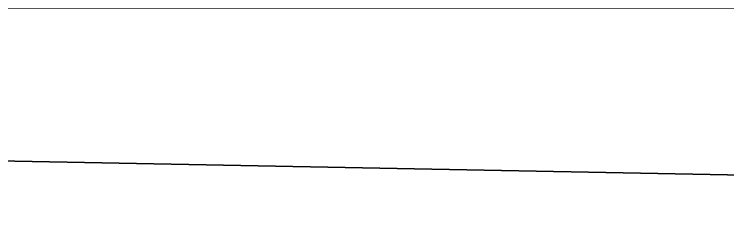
# Model space of a CAD drawing. Extents: x 15456 to 15896, y 31091 to 32891.
# Drawn here: x 15520.086 to 15524.904, y 31097.915 to 31099.315 of the extents above; entities that cross this region are included whole.
import ezdxf

# ---------------------------------------------------------------- set-up
doc = ezdxf.new("R2010")
doc.units = 0
doc.header["$MEASUREMENT"] = 0
doc.layers.get('0').update_dxf_attribs({"linetype": 'CONTINUOUS'})
doc.layers.add('ARCHITEKTURA_OBECN_', color=7, linetype='CONTINUOUS')

# ---------------------------------------------------------------- blocks, each defined once
blk = doc.blocks.new('*X1')
at = {"layer": 'ARCHITEKTURA_OBECN_', "color": 0, "linetype": 'Continuous'}
mesh = blk.add_polyface(dxfattribs=at)
corners = [(15465.4736, 31099.3585, 455.0498), (15465.4736, 31091.3585, 455.0498), (15887.4736, 31091.3585, 455.0509), (15887.4736, 31099.3585, 455.0509)]
mesh.append_faces([[corners[k] for k in face] for face in [(3, 0, 2)]], dxfattribs={"vtx1": -1, "color": 0})
mesh.append_faces([[corners[k] for k in face] for face in [(0, 1, 2)]], dxfattribs={"vtx2": -1, "color": 0})
mesh = blk.add_polyface(dxfattribs=at)
corners = [(15787.5393, 31099.3585, 360.7798), (15787.5393, 31091.3585, 360.7798), (15472.2193, 31091.3585, 393.9204), (15472.2193, 31099.3585, 393.9204)]
mesh.append_faces([[corners[k] for k in face] for face in [(3, 0, 2)]], dxfattribs={"vtx1": -1, "color": 0})
mesh.append_faces([[corners[k] for k in face] for face in [(0, 1, 2)]], dxfattribs={"vtx2": -1, "color": 0})

msp = doc.modelspace()

# ---------------------------------------------------------------- block references
at = {"linetype": 'Continuous'}
msp.add_blockref('*X1', (0, 0), dxfattribs=at)

doc.saveas('drawing.dxf')
